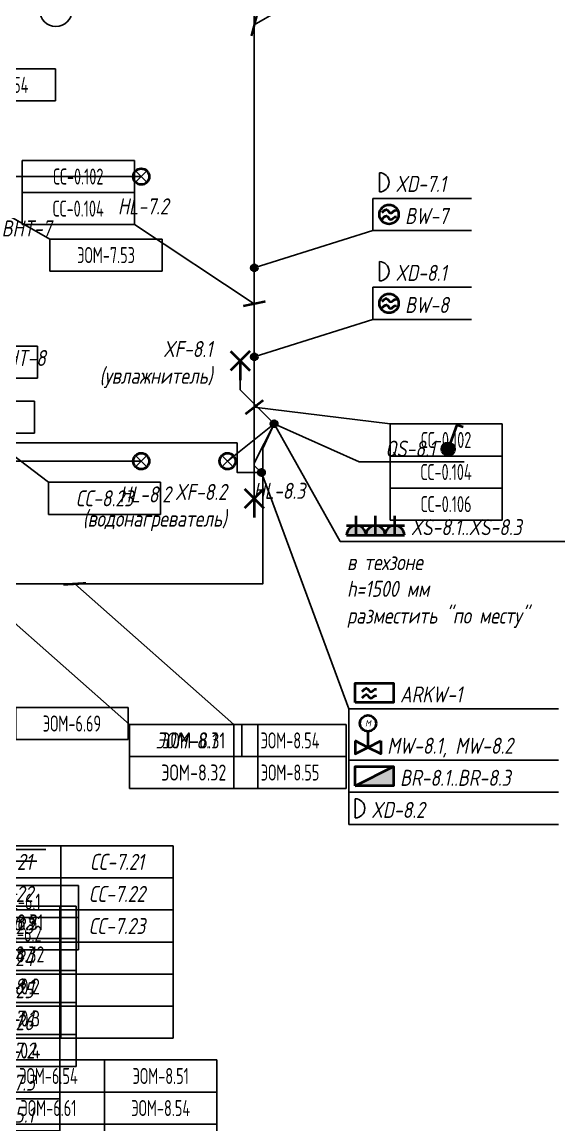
# Model space of a CAD drawing. Header units: millimetres. Extents: x -8189 to 16488, y -6763 to 17206.
# Drawn here: x 14795 to 16488, y 8743 to 12183 of the extents above; entities that cross this region are included whole.
import ezdxf
from ezdxf.enums import TextEntityAlignment as Align

# ---------------------------------------------------------------- set-up
doc = ezdxf.new("R2010")
doc.units = ezdxf.units.MM
doc.linetypes.add('DASHED', pattern=[19.05, 12.7, -6.35])
for name, color, linetype in [('01 Экспликация', 7, 'Continuous'), ('02 Розетки', 7, 'Continuous'), ('03 Стационарное ЭО', 7, 'Continuous'), ('04 Освещение', 7, 'Continuous'), ('05 Слаботочка', 7, 'Continuous'), ('06 Авт-ка климата', 7, 'Continuous'), ('07 Авт-ка общая', 7, 'Continuous'), ('12 Трассы и коробки 220', 7, 'Continuous')]:
    doc.layers.add(name, color=color, linetype=linetype)
doc.styles.add('GOST typeA', font='GOST_A.TTF')
doc.styles.get("Standard").update_dxf_attribs({"font": 'arial.ttf'})
doc.styles.add('ГОСТ-ISOCPEUR', font='isocpeui.ttf', dxfattribs={"width": 0.8})
doc.linetypes.add('12V', pattern='A,12.7,-5.08,["12V",Standard,S=2.54,R=0,X=-2.54,Y=-1.27],-5.08', length=22.86)
doc.linetypes.add('220V_LINE', pattern='A,0.2,-0.05,["~220V",Standard,S=0.1,R=0,X=0,Y=-0.05],-0.4,0.1', length=0.75)
doc.dimstyles.new('ISO-25', dxfattribs={"dimtxt": 2.5, "dimasz": 2.5, "dimexe": 1.25, "dimexo": 0.625, "dimtad": 1, "dimtxsty": 'Standard', "dimcen": 2.5, "dimadec": 0, "dimazin": 0, "dimtfac": 1, "dimtmove": 0, "dimatfit": 3, "dimfxl": 1, "dimarcsym": 0})

# ---------------------------------------------------------------- blocks, each defined once
blk = doc.blocks.new('розетка скрытая трехполюсная IP54')
at = {"lineweight": -2}
h = blk.add_hatch(color=0, dxfattribs=at)
h.paths.add_polyline_path([(0, 0), (0, 1.5, 0.414214), (-1.5, 0)])
h.paths.add_polyline_path([(1.5, 0, 0.414214), (0, 1.5), (0, 0)])
at = {"color": 0, "lineweight": -2}
for p, q in [((0, 0), (0, 3)), ((-1.5, 1.5), (1.5, 1.5)), ((-1.5, 0), (1.5, 0))]:
    blk.add_line(p, q, dxfattribs=at)
blk.add_arc((0, 0), 1.5, 0, 180, dxfattribs=at)
blk = doc.blocks.new('вентиль с электроприводом')
at = {"color": 0, "linetype": 'DASHED', "lineweight": -2}
blk.add_line((0, 2.5), (0, 0), dxfattribs=at)
at = {"color": 0, "lineweight": -2}
for points in [[(-2, 1), (-2, -1), (0, 0), (-2, 1)], [(2, 1), (2, -1), (0, 0), (2, 1)]]:
    blk.add_lwpolyline(points, dxfattribs=at)
blk.add_circle((0, 3.75), 1.25, dxfattribs=at)
at = {"color": 0, "lineweight": -2, "style": 'ГОСТ-ISOCPEUR', "width": 0.8}
blk.add_text('M', height=1, rotation=360, dxfattribs=at).set_placement((0, 3.75), align=Align.MIDDLE_CENTER)
blk = doc.blocks.new('контроллер протечек')
at = {"color": 0, "lineweight": -2}
blk.add_lwpolyline([(0, 0), (0, 3), (6, 3), (6, 0)], close=True, dxfattribs=at)
at = {"color": 0, "lineweight": -2, "start_tangent": (0.745789, 0.666182), "end_tangent": (0.976749, -0.214388)}
for points in [[(1.1, 1.73), (1.77, 2.23), (2.38, 1.68), (3.32, 2.1)], [(1.1, 0.73), (1.77, 1.23), (2.38, 0.68), (3.32, 1.1)]]:
    blk.add_spline(points, degree=3, dxfattribs=at)
blk = doc.blocks.new('счетчик воды')
at = {"lineweight": -2}
blk.add_hatch(color=0, dxfattribs=at).paths.add_polyline_path([(6, 0), (6, 3), (0, 0)])
at = {"color": 0, "lineweight": -2}
blk.add_line((0, 0), (6, 3), dxfattribs=at)
blk.add_lwpolyline([(0, 0), (0, 3), (6, 3), (6, 0)], close=True, dxfattribs=at)
blk = doc.blocks.new('стац. точка')
at = {"color": 0, "lineweight": -2}
for p, q in [((-1.5, 1.5), (1.5, -1.5)), ((1.5, 1.5), (-1.5, -1.5)), ((0, 0), (0, -3))]:
    blk.add_line(p, q, dxfattribs=at)
blk = doc.blocks.new('кнопка 1 открытая IP44')
at = {"lineweight": -2}
blk.add_hatch(color=0, dxfattribs=at).paths.add_polyline_path([(-1, 0, 1), (1, 0, 1)])
at = {"color": 0, "lineweight": -2}
for p, q in [((0.35, 0.94), (1.39, 3.78)), ((1.39, 3.78), (2.34, 3.45))]:
    blk.add_line(p, q, dxfattribs=at)
blk.add_circle((0, 0), 1, dxfattribs=at)
blk = doc.blocks.new('*T228')
at = {"layer": '02 Розетки', "color": 0, "lineweight": -2}
for p, q in [((0, 0), (350, 0)), ((0, 0), (0, -900)), ((350, 0), (350, -900)), ((0, -100), (350, -100)), ((0, -200), (350, -200)), ((0, -300), (350, -300)), ((0, -400), (350, -400)), ((0, -500), (350, -500)), ((0, -600), (350, -600)), ((0, -700), (350, -700)), ((0, -800), (350, -800)), ((0, -900), (350, -900))]:
    blk.add_line(p, q, dxfattribs=at)
at = {"layer": '02 Розетки', "color": 0, "char_height": 50, "width": 330, "attachment_point": 5, "style": 'ГОСТ-ISOCPEUR'}
for s, insert in [('{ЭОМ-6.9}', (175, -50)), ('{ЭОМ-4.1}', (175, -150)), ('{ЭОМ-8.1}', (175, -250)), ('{ЭОМ-7.1}', (175, -350)), ('{ЭОМ-7.2}', (175, -450)), ('{ЭОМ-7.3}', (175, -550)), ('{ЭОМ-5.1}', (175, -650)), ('{ЭОМ-5.2}', (175, -750)), ('{ЭОМ-5.3}', (175, -850))]:
    blk.add_mtext(s, dxfattribs=dict(at, insert=insert))
blk = doc.blocks.new('*T243')
at = {"layer": '02 Розетки', "color": 0, "lineweight": -2}
for p, q in [((0, 0), (350, 0)), ((0, 0), (0, -100)), ((350, 0), (350, -100)), ((0, -100), (350, -100))]:
    blk.add_line(p, q, dxfattribs=at)
at = {"layer": '02 Розетки', "color": 0, "insert": (175, -50), "char_height": 50, "width": 330, "attachment_point": 5, "style": 'ГОСТ-ISOCPEUR'}
blk.add_mtext('{ЭОМ-8.1}', dxfattribs=at)
blk = doc.blocks.new('*T291')
at = {"layer": '03 Стационарное ЭО', "color": 0, "lineweight": -2}
for p, q in [((0, 0), (400, 0)), ((0, 0), (0, -500)), ((400, 0), (400, -500)), ((0, -100), (400, -100)), ((0, -200), (400, -200)), ((0, -300), (400, -300)), ((0, -400), (400, -400)), ((0, -500), (400, -500))]:
    blk.add_line(p, q, dxfattribs=at)
at = {"layer": '03 Стационарное ЭО', "color": 0, "char_height": 50, "width": 380, "attachment_point": 5, "style": 'GOST typeA'}
for s, insert in [('{\\W0.9;ЭОМ-8.31}', (200, -50)), ('{\\W0.9;ЭОМ-8.32}', (200, -150)), ('{\\W0.9;ЭОМ-0.2}', (200, -250)), ('{\\W0.9;ЭОМ-0.3}', (200, -350)), ('{\\W0.9;ЭОМ-0.4}', (200, -450))]:
    blk.add_mtext(s, dxfattribs=dict(at, insert=insert))
blk = doc.blocks.new('*T319')
at = {"layer": '03 Стационарное ЭО', "color": 0, "lineweight": -2}
for p, q in [((0, 0), (400, 0)), ((0, 0), (0, -200)), ((400, 0), (400, -200)), ((0, -100), (400, -100)), ((0, -200), (400, -200))]:
    blk.add_line(p, q, dxfattribs=at)
at = {"layer": '03 Стационарное ЭО', "color": 0, "char_height": 50, "width": 380, "attachment_point": 5, "style": 'GOST typeA'}
for s, insert in [('{\\W0.9;ЭОМ-8.31}', (200, -50)), ('{\\W0.9;ЭОМ-8.32}', (200, -150))]:
    blk.add_mtext(s, dxfattribs=dict(at, insert=insert))
blk = doc.blocks.new('*T357')
at = {"layer": '04 Освещение', "color": 0, "lineweight": -2}
for p, q in [((0, 0), (350, 0)), ((0, 0), (0, -1000)), ((350, 0), (350, -1000)), ((0, -100), (350, -100)), ((0, -200), (350, -200)), ((0, -300), (350, -300)), ((0, -400), (350, -400)), ((0, -500), (350, -500)), ((0, -600), (350, -600)), ((0, -700), (350, -700)), ((0, -800), (350, -800)), ((0, -900), (350, -900)), ((0, -1000), (350, -1000))]:
    blk.add_line(p, q, dxfattribs=at)
at = {"layer": '04 Освещение', "color": 0, "char_height": 50, "width": 330, "attachment_point": 5, "style": 'GOST typeA'}
for s, insert in [('{\\W0.8;ЭОМ-6.54}', (175, -50)), ('{\\W0.8;ЭОМ-6.61}', (175, -150)), ('{\\W0.8;ЭОМ-4.51}', (175, -250)), ('{\\W0.8;ЭОМ-4.52}', (175, -350)), ('{\\W0.8;ЭОМ-4.53}', (175, -450)), ('{\\W0.8;ЭОМ-4.54}', (175, -550)), ('{\\W0.8;ЭОМ-4.58}', (175, -650)), ('{\\W0.8;ЭОМ-4.60}', (175, -750)), ('{\\W0.8;ЭОМ-6.67}', (175, -850)), ('{\\W0.8;ЭОМ-6.69}', (175, -950))]:
    blk.add_mtext(s, dxfattribs=dict(at, insert=insert))
blk = doc.blocks.new('*T372')
at = {"layer": '04 Освещение', "color": 0, "lineweight": -2}
for p, q in [((0, 0), (350, 0)), ((0, 0), (0, -200)), ((350, 0), (350, -200)), ((0, -100), (350, -100)), ((0, -200), (350, -200))]:
    blk.add_line(p, q, dxfattribs=at)
at = {"layer": '04 Освещение', "color": 0, "char_height": 50, "width": 330, "attachment_point": 5, "style": 'GOST typeA'}
for s, insert in [('{\\W0.8;ЭОМ-8.54}', (175, -50)), ('{\\W0.8;ЭОМ-8.55}', (175, -150))]:
    blk.add_mtext(s, dxfattribs=dict(at, insert=insert))
blk = doc.blocks.new('*T411')
at = {"layer": '04 Освещение', "color": 0, "lineweight": -2}
for p, q in [((0, 0), (350, 0)), ((0, 0), (0, -900)), ((350, 0), (350, -900)), ((0, -100), (350, -100)), ((0, -200), (350, -200)), ((0, -300), (350, -300)), ((0, -400), (350, -400)), ((0, -500), (350, -500)), ((0, -600), (350, -600)), ((0, -700), (350, -700)), ((0, -800), (350, -800)), ((0, -900), (350, -900))]:
    blk.add_line(p, q, dxfattribs=at)
at = {"layer": '04 Освещение', "color": 0, "char_height": 50, "width": 330, "attachment_point": 5, "style": 'GOST typeA'}
for s, insert in [('{\\W0.8;ЭОМ-8.51}', (175, -50)), ('{\\W0.8;ЭОМ-8.54}', (175, -150)), ('{\\W0.8;ЭОМ-8.55}', (175, -250)), ('{\\W0.8;ЭОМ-7.51}', (175, -350)), ('{\\W0.8;ЭОМ-7.56}', (175, -450)), ('{\\W0.8;ЭОМ-5.51}', (175, -550)), ('{\\W0.8;ЭОМ-5.52}', (175, -650)), ('{\\W0.8;ЭОМ-5.57}', (175, -750)), ('{\\W0.8;ЭОМ-5.58}', (175, -850))]:
    blk.add_mtext(s, dxfattribs=dict(at, insert=insert))
blk = doc.blocks.new('*T412')
at = {"layer": '04 Освещение', "color": 0, "lineweight": -2}
for p, q in [((0, 0), (350, 0)), ((0, 0), (0, -100)), ((350, 0), (350, -100)), ((0, -100), (350, -100))]:
    blk.add_line(p, q, dxfattribs=at)
at = {"layer": '04 Освещение', "color": 0, "insert": (175, -50), "char_height": 50, "width": 330, "attachment_point": 5, "style": 'GOST typeA'}
blk.add_mtext('{\\W0.8;ЭОМ-8.52}', dxfattribs=at)
blk = doc.blocks.new('*T413')
at = {"layer": '04 Освещение', "color": 0, "lineweight": -2}
for p, q in [((0, 0), (350, 0)), ((0, 0), (0, -100)), ((350, 0), (350, -100)), ((0, -100), (350, -100))]:
    blk.add_line(p, q, dxfattribs=at)
at = {"layer": '04 Освещение', "color": 0, "insert": (175, -50), "char_height": 50, "width": 330, "attachment_point": 5, "style": 'GOST typeA'}
blk.add_mtext('{\\W0.8;ЭОМ-8.53}', dxfattribs=at)
blk = doc.blocks.new('*T415')
at = {"layer": '04 Освещение', "color": 0, "lineweight": -2}
for p, q in [((0, 0), (350, 0)), ((0, 0), (0, -100)), ((350, 0), (350, -100)), ((0, -100), (350, -100))]:
    blk.add_line(p, q, dxfattribs=at)
at = {"layer": '04 Освещение', "color": 0, "insert": (175, -50), "char_height": 50, "width": 330, "attachment_point": 5, "style": 'GOST typeA'}
blk.add_mtext('{\\W0.8;ЭОМ-7.53}', dxfattribs=at)
blk = doc.blocks.new('*T416')
at = {"layer": '04 Освещение', "color": 0, "lineweight": -2}
for p, q in [((0, 0), (350, 0)), ((0, 0), (0, -100)), ((350, 0), (350, -100)), ((0, -100), (350, -100))]:
    blk.add_line(p, q, dxfattribs=at)
at = {"layer": '04 Освещение', "color": 0, "insert": (175, -50), "char_height": 50, "width": 330, "attachment_point": 5, "style": 'GOST typeA'}
blk.add_mtext('{\\W0.8;ЭОМ-7.54}', dxfattribs=at)
blk = doc.blocks.new('*T430')
at = {"layer": '04 Освещение', "color": 0, "lineweight": -2}
for p, q in [((0, 0), (350, 0)), ((0, 0), (0, -100)), ((350, 0), (350, -100)), ((0, -100), (350, -100))]:
    blk.add_line(p, q, dxfattribs=at)
at = {"layer": '04 Освещение', "color": 0, "insert": (175, -50), "char_height": 50, "width": 330, "attachment_point": 5, "style": 'GOST typeA'}
blk.add_mtext('{\\W0.8;ЭОМ-6.69}', dxfattribs=at)
blk = doc.blocks.new('*T580')
at = {"layer": '06 Авт-ка климата', "color": 0, "lineweight": -2}
for p, q in [((0, 0), (700, 0)), ((0, 0), (0, -600)), ((350, 0), (350, -600)), ((700, 0), (700, -600)), ((0, -100), (700, -100)), ((0, -200), (700, -200)), ((0, -300), (700, -300)), ((0, -400), (700, -400)), ((0, -500), (700, -500)), ((0, -600), (700, -600))]:
    blk.add_line(p, q, dxfattribs=at)
at = {"layer": '06 Авт-ка климата', "color": 0, "char_height": 50, "width": 330, "attachment_point": 5, "style": 'ГОСТ-ISOCPEUR'}
for s, insert in [('{СС-8.21}', (175, -50)), ('{СС-7.21}', (525, -50)), ('{СС-8.22}', (175, -150)), ('{СС-7.22}', (525, -150)), ('{СС-8.23}', (175, -250)), ('{СС-7.23}', (525, -250)), ('{СС-4.24}', (175, -350)), ('{СС-4.25}', (175, -450)), ('{СС-4.26}', (175, -550))]:
    blk.add_mtext(s, dxfattribs=dict(at, insert=insert))
blk = doc.blocks.new('*T606')
at = {"layer": '06 Авт-ка климата', "color": 0, "lineweight": -2}
for p, q in [((0, 0), (350, 0)), ((0, 0), (0, -100)), ((350, 0), (350, -100)), ((0, -100), (350, -100))]:
    blk.add_line(p, q, dxfattribs=at)
at = {"layer": '06 Авт-ка климата', "color": 0, "insert": (175, -50), "char_height": 50, "width": 330, "attachment_point": 5, "style": 'ГОСТ-ISOCPEUR'}
blk.add_mtext('{СС-8.23}', dxfattribs=at)
blk = doc.blocks.new('коробка коммутационная')
at = {"color": 0}
blk.add_line((0, 3), (0, 0), dxfattribs=at)
blk.add_arc((0, 1.5), 1.5, 270, 90, dxfattribs=at)
blk = doc.blocks.new('датчик протечки')
at = {"color": 0, "lineweight": -2}
blk.add_circle((0, 0), 1.5, dxfattribs=at)
at = {"color": 0, "lineweight": -2, "start_tangent": (0.745789, 0.666182), "end_tangent": (0.976749, -0.214388)}
for points in [[(-1.08, 0.27), (-0.41, 0.76), (0.2, 0.22), (1.14, 0.64)], [(-1.08, -0.73), (-0.41, -0.24), (0.2, -0.78), (1.14, -0.36)]]:
    blk.add_spline(points, degree=3, dxfattribs=at)
blk = doc.blocks.new('*T704')
at = {"layer": '07 Авт-ка общая', "color": 0, "lineweight": -2}
for p, q in [((0, 0), (350, 0)), ((0, 0), (0, -300)), ((350, 0), (350, -300)), ((0, -100), (350, -100)), ((0, -200), (350, -200)), ((0, -300), (350, -300))]:
    blk.add_line(p, q, dxfattribs=at)
at = {"layer": '07 Авт-ка общая', "color": 0, "char_height": 50, "width": 330, "attachment_point": 5, "style": 'GOST typeA'}
for s, insert in [('{\\W0.8;СС-0.102}', (175, -50)), ('{\\W0.8;СС-0.104}', (175, -150)), ('{\\W0.8;СС-0.106}', (175, -250))]:
    blk.add_mtext(s, dxfattribs=dict(at, insert=insert))
blk = doc.blocks.new('*T705')
at = {"layer": '07 Авт-ка общая', "color": 0, "lineweight": -2}
for p, q in [((0, 0), (350, 0)), ((0, 0), (0, -200)), ((350, 0), (350, -200)), ((0, -100), (350, -100)), ((0, -200), (350, -200))]:
    blk.add_line(p, q, dxfattribs=at)
at = {"layer": '07 Авт-ка общая', "color": 0, "char_height": 50, "width": 330, "attachment_point": 5, "style": 'GOST typeA'}
for s, insert in [('{\\W0.8;СС-0.102}', (175, -50)), ('{\\W0.8;СС-0.104}', (175, -150))]:
    blk.add_mtext(s, dxfattribs=dict(at, insert=insert))
blk = doc.blocks.new('*T788')
at = {"layer": '05 Слаботочка', "color": 0, "lineweight": -2}
for p, q in [((0, 0), (350, 0)), ((0, 0), (0, -200)), ((350, 0), (350, -200)), ((0, -100), (350, -100)), ((0, -200), (350, -200))]:
    blk.add_line(p, q, dxfattribs=at)
at = {"layer": '05 Слаботочка', "color": 0, "char_height": 50, "width": 330, "attachment_point": 5, "style": 'GOST typeA'}
for s, insert in [('{\\W0.8;СС-6.1}', (175, -50)), ('{\\W0.8;СС-6.2}', (175, -150))]:
    blk.add_mtext(s, dxfattribs=dict(at, insert=insert))

msp = doc.modelspace()

# ---------------------------------------------------------------- hatches: boundary and pattern name
at = {"layer": '07 Авт-ка общая'}
for points in [[(15509.5, 11416.3, 1), (15529.5, 11416.3, 1)], [(15509.5, 11138.9, 1), (15529.5, 11138.9, 1)], [(15531.7, 10778, 1), (15551.7, 10778, 1)]]:
    msp.add_hatch(color=256, dxfattribs=at).paths.add_polyline_path(points)
at = {"layer": '12 Трассы и коробки 220'}
msp.add_hatch(color=256, dxfattribs=at).paths.add_polyline_path([(15571.2, 10930, 1), (15591.2, 10930, 1)])

# ---------------------------------------------------------------- linework, layer by layer
at = {"layer": '01 Экспликация'}
msp.add_circle((14900.8, 12218.9), 50, dxfattribs=at)
at = {"layer": '02 Розетки'}
for q in [(15581.2, 10930), (16487.9, 10562.5)]:
    msp.add_line((15787.3, 10562.5), q, dxfattribs=at)
at = {"layer": '03 Стационарное ЭО', "color": 7}
msp.add_line((14415.8, 9566), (14841.4, 9566), dxfattribs=at)
at = {"layer": '03 Стационарное ЭО', "color": 7, "linetype": '220V_LINE', "ltscale": 200, "flags": 128}
for points in [[(15581.2, 10930), (15475.3, 11035.9), (15475.3, 11066.3)], [(15581.2, 10930), (15519, 10807), (15519, 10697.2)]]:
    msp.add_lwpolyline(points, dxfattribs=at)
at = {"layer": '04 Освещение', "color": 3}
for p, q in [((15184.7, 11683.1), (15149.3, 11718.4)), ((15149.3, 11683.1), (15184.7, 11718.4)), ((15184.7, 10795.6), (15149.3, 10831)), ((15149.3, 10795.6), (15184.7, 10831)), ((15453.7, 10795.6), (15418.3, 10831)), ((15418.3, 10795.6), (15453.7, 10831))]:
    msp.add_line(p, q, dxfattribs=at)
at = {"layer": '04 Освещение'}
for q in [(15581.2, 10930), (16173.9, 10810.9)]:
    msp.add_line((15846, 10810.9), q, dxfattribs=at)
at = {"layer": '04 Освещение', "linetype": '12V', "ltscale": 10, "flags": 128}
for points in [[(14181, 11700.7), (15167, 11700.7)], [(14181, 10813.3), (15167, 10813.3)]]:
    msp.add_lwpolyline(points, dxfattribs=at)
at = {"layer": '04 Освещение', "color": 3, "lineweight": 40}
for centre in [(15167, 11700.7), (15167, 10813.3), (15436, 10813.3)]:
    msp.add_circle(centre, 25, dxfattribs=at)
at = {"layer": '05 Слаботочка'}
msp.add_line((14369.8, 9602.4), (14869.3, 9602.4), dxfattribs=at)
at = {"layer": '07 Авт-ка общая'}
for p, q in [((15889.5, 11632.9), (16196.8, 11632.9)), ((15889.5, 11632.9), (15889.5, 11532.9)), ((15889.5, 11532.9), (15519.5, 11416.3)), ((15889.5, 11532.9), (16196.8, 11532.9)), ((15889.5, 11355.5), (16196.8, 11355.5)), ((15889.5, 11355.5), (15889.5, 11255.5)), ((15889.5, 11255.5), (15519.5, 11138.9)), ((15889.5, 11255.5), (16196.8, 11255.5)), ((15541.7, 10778), (15813.9, 10040.7)), ((15813.9, 10040.7), (16467.9, 10040.7)), ((15813.9, 10040.7), (15813.9, 9680.7)), ((15813.9, 9880.7), (16467.9, 9880.7)), ((15813.9, 9780.7), (16467.9, 9780.7)), ((15813.9, 9680.7), (16467.9, 9680.7))]:
    msp.add_line(p, q, dxfattribs=at)
for points in [[(15519.5, 13752.5), (15519.5, 10800.2), (15541.7, 10778)], [(12598.5, 10870.2), (12598.5, 10870.2), (15465.9, 10870.2), (15465.9, 10778), (15541.7, 10778)]]:
    msp.add_lwpolyline(points, dxfattribs=at)
at = {"layer": '07 Авт-ка общая', "lineweight": 40}
for centre in [(15519.5, 11416.3), (15519.5, 11138.9), (15541.7, 10778)]:
    msp.add_circle(centre, 10, dxfattribs=at)
at = {"layer": '12 Трассы и коробки 220', "linetype": '220V_LINE', "ltscale": 200, "flags": 128}
for points in [[(13682, 10389.5), (13723.2, 10430.6), (15545.6, 10430.6), (15545.6, 10852.7), (15581.2, 10930)], [(15436, 10813.3), (15581.2, 10930)]]:
    msp.add_lwpolyline(points, dxfattribs=at)
at = {"layer": '12 Трассы и коробки 220', "lineweight": 40}
msp.add_circle((15581.2, 10930), 10, dxfattribs=at)

# ---------------------------------------------------------------- block references
for name, p in [('*T416', (14549.2, 12036.8)), ('*T705', (14795.5, 11751)), ('*T415', (14882.2, 11506)), ('*T412', (14493.1, 11171.9)), ('*T413', (14484.1, 11000.3)), ('*T704', (15942.6, 10929.4)), ('*T606', (14877.3, 10747.4)), ('*T430', (14775.7, 10045.1)), ('*T243', (15130.7, 9992.3)), ('*T319', (15130.7, 9992.3)), ('*T372', (15455.8, 9992.3)), ('*T580', (14566.5, 9613.6)), ('*T788', (14621.2, 9489.7)), ('*T228', (14563.5, 9425.1)), ('*T291', (14563.5, 9425.1)), ('*T357', (14702.6, 8945.9)), ('*T411', (15052.6, 8945.9))]:
    msp.add_blockref(name, p)
at = {"layer": '02 Розетки', "color": 1, "lineweight": 40, "xscale": 20, "yscale": 20, "zscale": 20}
for p in [(15837.3, 10582.5), (15897.3, 10582.5), (15957.3, 10582.5)]:
    msp.add_blockref('розетка скрытая трехполюсная IP54', p, dxfattribs=at)
at = {"layer": '03 Стационарное ЭО', "color": 5, "lineweight": 40, "xscale": 20, "yscale": 20, "zscale": 20}
for p in [(15475.3, 11126.3), (15519, 10697.2)]:
    msp.add_blockref('стац. точка', p, dxfattribs=at)
at = {"layer": '04 Освещение', "color": 3, "lineweight": 40, "xscale": 20, "yscale": 20, "zscale": 20}
msp.add_blockref('кнопка 1 открытая IP44', (16123.9, 10850.9), dxfattribs=at)
at = {"layer": '07 Авт-ка общая', "xscale": 20, "yscale": 20, "zscale": 20}
for p in [(15909.5, 11652.9), (15909.5, 11375.5), (15833.9, 9700.7)]:
    msp.add_blockref('коробка коммутационная', p, dxfattribs=at)
at = {"layer": '07 Авт-ка общая', "color": 4, "lineweight": 40, "xscale": 20, "yscale": 20, "zscale": 20}
for name, p in [('датчик протечки', (15939.5, 11582.9)), ('датчик протечки', (15939.5, 11305.5)), ('контроллер протечек', (15833.9, 10060.7)), ('вентиль с электроприводом', (15873.9, 9920.7)), ('счетчик воды', (15833.9, 9800.7))]:
    msp.add_blockref(name, p, dxfattribs=at)

# ---------------------------------------------------------------- texts
at = {"layer": '02 Розетки', "linetype": 'Continuous', "style": 'ГОСТ-ISOCPEUR', "width": 0.8}
msp.add_text('XS-8.1..XS-8.3', height=50, dxfattribs=at).set_placement((16007.3, 10582.5))
at = {"layer": '02 Розетки', "linetype": 'Continuous', "insert": (15808.5, 10408.4), "char_height": 50, "attachment_point": 4, "style": 'ГОСТ-ISOCPEUR'}
msp.add_mtext_dynamic_manual_height_columns('{\\pxql;в техзоне\\Ph=1500 мм\\Pразместить "по месту"}', width=1073.174, gutter_width=1073.2, heights=[446.2], dxfattribs=at)
at = {"layer": '03 Стационарное ЭО', "color": 7, "linetype": 'Continuous', "char_height": 50, "attachment_point": 4, "style": 'ГОСТ-ISOCPEUR'}
for s, insert in [('{\\pxqr;XF-8.1\\P(увлажнитель)}', (14315.9, 11114.5)), ('{\\pxqr;XF-8.2\\P(водонагреватель)}', (14360.5, 10668.8))]:
    msp.add_mtext_dynamic_manual_height_columns(s, width=1073.174, gutter_width=1073.2, heights=[446.2], dxfattribs=dict(at, insert=insert))
at = {"layer": '04 Освещение', "linetype": 'Continuous', "style": 'ГОСТ-ISOCPEUR', "width": 0.8}
for s, p in [('HL-7.2', (15252.1, 11582.9)), ('QS-8.1', (16083.5, 10827.4)), ('HL-8.2', (15259.5, 10684.6)), ('HL-8.3', (15678, 10695.8))]:
    msp.add_text(s, height=50, dxfattribs=at).set_placement(p, align=Align.RIGHT)
at = {"layer": '06 Авт-ка климата', "linetype": 'Continuous', "style": 'ГОСТ-ISOCPEUR', "width": 0.8}
for s, p in [('BHT-7', (14887.1, 11514.1)), ('BHT-8', (14869.6, 11110.1))]:
    msp.add_text(s, height=50, dxfattribs=at).set_placement(p, align=Align.RIGHT)
at = {"layer": '07 Авт-ка общая', "linetype": 'Continuous', "style": 'ГОСТ-ISOCPEUR', "width": 0.8}
for s, p in [('XD-7.1', (15959.5, 11652.9)), ('BW-7', (15989.5, 11552.9)), ('XD-8.1', (15959.5, 11375.5)), ('BW-8', (15989.5, 11275.5)), ('ARKW-1', (15973.9, 10060.7)), ('MW-8.1, MW-8.2', (15933.9, 9900.7)), ('BR-8.1..BR-8.3', (15973.9, 9800.7)), ('XD-8.2', (15883.9, 9700.7))]:
    msp.add_text(s, height=50, dxfattribs=at).set_placement(p)

# ---------------------------------------------------------------- leaders
at = {"layer": '02 Розетки'}
msp.add_leader([(14634.4, 10430.6), (15130.7, 9992.3), (15290.6, 9992.3)], dimstyle='ISO-25', override={"dimasz": 50, "dimgap": 1, "dimtad": 0, "dimldrblk": 'ArchTick'}, dxfattribs=at)
at = {"layer": '03 Стационарное ЭО'}
msp.add_leader([(14634.4, 10430.6), (15130.7, 9992.3), (15290.6, 9992.3)], dimstyle='ISO-25', override={"dimasz": 50, "dimgap": 1, "dimtad": 0, "dimldrblk": 'ArchTick'}, dxfattribs=at)
at = {"layer": '04 Освещение'}
for points in [[(14539.2, 11700.7), (14882.2, 11506), (15057.2, 11506)], [(14959.5, 10430.6), (15455.8, 9992.3), (15615.7, 9992.3)], [(13682, 9028), (14702.6, 8945.9), (14862.5, 8945.9)]]:
    msp.add_leader(points, dimstyle='ISO-25', override={"dimasz": 50, "dimgap": 1, "dimtad": 0, "dimldrblk": 'ArchTick'}, dxfattribs=at)
at = {"layer": '05 Слаботочка'}
msp.add_leader([(13968, 9599.4), (14621.2, 9489.7), (14796.2, 9489.7)], dimstyle='ISO-25', override={"dimasz": 50, "dimgap": 1, "dimtad": 0, "dimldrblk": 'ArchTick'}, dxfattribs=at)
at = {"layer": '06 Авт-ка климата'}
msp.add_leader([(14565.3, 10984.9), (14877.3, 10747.4), (15052.3, 10747.4)], dimstyle='ISO-25', override={"dimasz": 50, "dimgap": 1, "dimtad": 0, "dimldrblk": 'ArchTick'}, dxfattribs=at)
at = {"layer": '07 Авт-ка общая'}
for points in [[(15519.5, 12173.7), (15942.6, 12420.4), (16117.6, 12420.4)], [(15519.5, 11304.3), (15145.5, 11551), (14970.5, 11551)], [(15519.5, 10981.8), (15942.6, 10929.4), (16117.6, 10929.4)]]:
    msp.add_leader(points, dimstyle='ISO-25', override={"dimasz": 50, "dimgap": 1, "dimtad": 0, "dimldrblk": 'ArchTick'}, dxfattribs=at)

doc.saveas('drawing.dxf')
